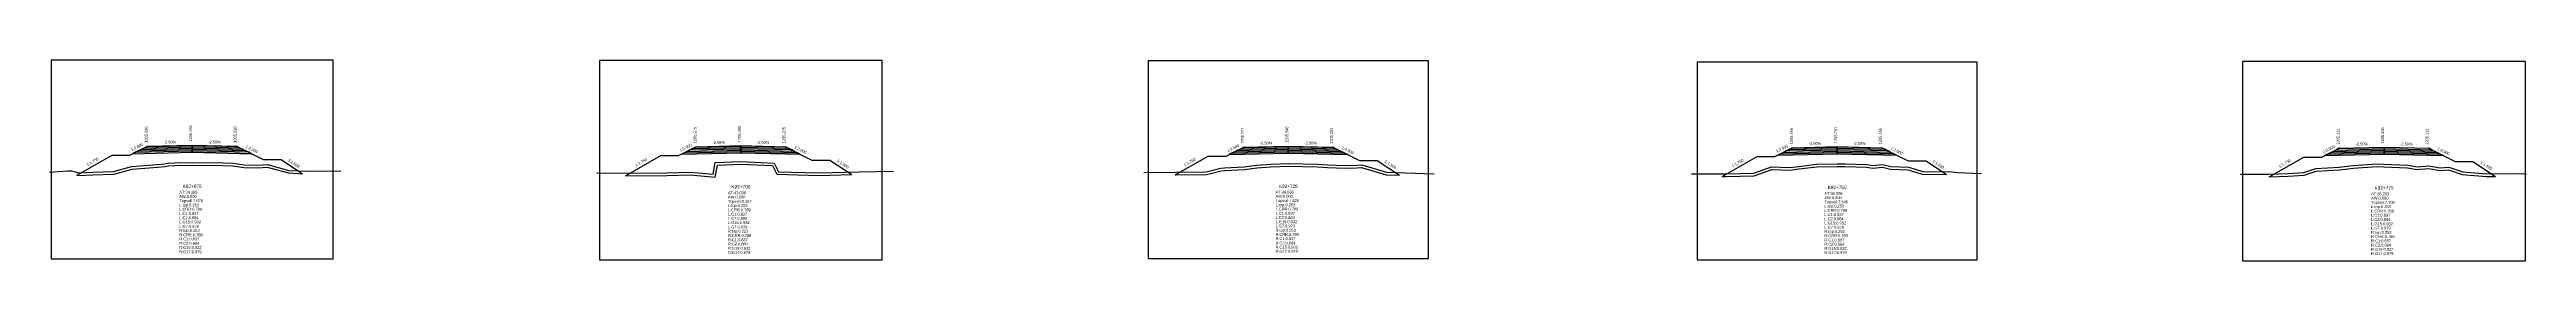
# Model space of a CAD drawing. Extents: x -7 to 78429, y 1189 to 1262.
# Drawn here: x 17161.7 to 17440.3, y 1192.4 to 1215 of the extents above; entities that cross this region are included whole.
import ezdxf
from ezdxf.enums import TextEntityAlignment as Align

# ---------------------------------------------------------------- set-up
doc = ezdxf.new("R2010")
doc.units = 0

msp = doc.modelspace()

# ---------------------------------------------------------------- linework, layer by layer
at = {"layer": 'A4_BORDER', "color": 7}
for points in [[(17161.901, 1192.619), (17193.601, 1192.619), (17193.601, 1215.033), (17161.901, 1215.033), (17161.901, 1192.619)], [(17223.553, 1192.532), (17255.355, 1192.532), (17255.355, 1215.018), (17223.553, 1215.018), (17223.553, 1192.532)], [(17285.256, 1192.67), (17316.777, 1192.67), (17316.777, 1214.957), (17285.256, 1214.957), (17285.256, 1192.67)], [(17346.979, 1192.527), (17378.501, 1192.527), (17378.501, 1214.816), (17346.979, 1214.816), (17346.979, 1192.527)], [(17408.339, 1192.408), (17440.13, 1192.408), (17440.13, 1214.887), (17408.339, 1214.887), (17408.339, 1192.408)]]:
    msp.add_lwpolyline(points, dxfattribs=at)
at = {"layer": 'CLEAR_GROUND', "color": 8}
for points in [[(17226.487, 1202.008), (17231.155, 1202.028), (17233.772, 1202.114), (17236.582, 1201.843), (17236.827, 1203.204), (17239.464, 1203.312), (17243.011, 1203.139), (17243.498, 1202.163), (17248.228, 1202.04), (17251.928, 1202.126)], [(17164.787, 1202.065), (17164.984, 1202.012), (17166.604, 1202.092), (17168.964, 1202.164), (17170.993, 1202.745), (17173.847, 1202.987), (17174.713, 1203.042), (17175.084, 1203.134), (17176.502, 1203.181), (17177.755, 1203.162), (17180.121, 1203.188), (17182.332, 1203.107), (17183.576, 1202.944), (17185.158, 1202.879), (17186.201, 1202.979), (17188.587, 1202.312), (17190.147, 1202.233)], [(17288.288, 1202.09), (17288.417, 1202.091), (17291.824, 1202.125), (17293.481, 1202.546), (17293.884, 1202.591), (17296.092, 1202.709), (17297.471, 1202.911), (17299.061, 1203.013), (17301.038, 1203.064), (17304.295, 1202.993), (17305.411, 1202.924), (17306.395, 1202.879), (17308.152, 1202.865), (17309.26, 1202.934), (17312.008, 1202.117), (17313.505, 1202.062)], [(17349.809, 1201.92), (17350.25, 1201.921), (17353.408, 1202.006), (17355.386, 1202.698), (17357.433, 1202.645), (17358.447, 1202.762), (17360.455, 1203.011), (17362.758, 1203.058), (17363.615, 1203.058), (17366.037, 1202.953), (17366.752, 1202.851), (17367.824, 1202.961), (17368.72, 1202.743), (17370.729, 1202.684), (17372.298, 1202.167), (17375.028, 1202.141)], [(17411.332, 1201.881), (17413.46, 1201.95), (17415.271, 1202.065), (17416.608, 1202.517), (17419.226, 1202.662), (17420.795, 1202.842), (17423.465, 1203.03), (17424.21, 1203.012), (17426.874, 1202.879), (17427.979, 1202.715), (17429.246, 1202.809), (17430.554, 1202.586), (17431.499, 1202.66), (17433.021, 1202.15), (17435.77, 1201.917), (17436.765, 1201.924)]]:
    msp.add_lwpolyline(points, dxfattribs=at)
at = {"layer": 'DESIGN_ROAD_TRIMMED', "color": 1}
for points in [[(17164.787, 1202.065), (17168.751, 1204.33), (17170.751, 1204.33), (17172.751, 1205.33), (17172.751, 1205.33), (17172.646, 1205.277), (17172.646, 1205.277), (17172.33, 1205.119), (17172.33, 1205.119), (17172.014, 1204.962), (17172.014, 1204.962), (17171.698, 1204.804), (17171.698, 1204.804), (17171.383, 1204.646), (17171.383, 1204.646), (17171.067, 1204.488), (17177.751, 1204.655), (17177.751, 1204.805), (17177.751, 1204.805), (17177.751, 1204.955), (17177.751, 1204.955), (17177.751, 1205.105), (17177.751, 1205.105), (17177.751, 1205.255), (17177.751, 1205.255), (17177.751, 1205.405), (17177.751, 1205.405), (17177.751, 1205.455), (17177.751, 1205.455), (17177.751, 1205.455), (17177.751, 1205.455), (17177.751, 1205.455), (17177.751, 1205.405), (17177.751, 1205.405), (17177.751, 1205.255), (17177.751, 1205.255), (17177.751, 1205.105), (17177.751, 1205.105), (17177.751, 1204.955), (17177.751, 1204.955), (17177.751, 1204.805), (17177.751, 1204.805), (17177.751, 1204.655), (17184.435, 1204.488), (17184.119, 1204.646), (17184.119, 1204.646), (17183.804, 1204.804), (17183.804, 1204.804), (17183.488, 1204.962), (17183.488, 1204.962), (17183.172, 1205.119), (17183.172, 1205.119), (17182.856, 1205.277), (17182.856, 1205.277), (17182.751, 1205.33), (17182.751, 1205.33), (17185.751, 1203.83), (17187.751, 1203.83), (17190.147, 1202.233)], [(17226.487, 1202.008), (17230.454, 1204.275), (17232.454, 1204.275), (17234.454, 1205.275), (17234.454, 1205.275), (17234.349, 1205.222), (17234.349, 1205.222), (17234.033, 1205.064), (17234.033, 1205.064), (17233.717, 1204.907), (17233.717, 1204.907), (17233.401, 1204.749), (17233.401, 1204.749), (17233.086, 1204.591), (17233.086, 1204.591), (17232.77, 1204.433), (17239.454, 1204.6), (17239.454, 1204.75), (17239.454, 1204.75), (17239.454, 1204.9), (17239.454, 1204.9), (17239.454, 1205.05), (17239.454, 1205.05), (17239.454, 1205.2), (17239.454, 1205.2), (17239.454, 1205.35), (17239.454, 1205.35), (17239.454, 1205.4), (17239.454, 1205.4), (17239.454, 1205.4), (17239.454, 1205.4), (17239.454, 1205.4), (17239.454, 1205.35), (17239.454, 1205.35), (17239.454, 1205.2), (17239.454, 1205.2), (17239.454, 1205.05), (17239.454, 1205.05), (17239.454, 1204.9), (17239.454, 1204.9), (17239.454, 1204.75), (17239.454, 1204.75), (17239.454, 1204.6), (17246.138, 1204.433), (17245.822, 1204.591), (17245.822, 1204.591), (17245.507, 1204.749), (17245.507, 1204.749), (17245.191, 1204.907), (17245.191, 1204.907), (17244.875, 1205.064), (17244.875, 1205.064), (17244.559, 1205.222), (17244.559, 1205.222), (17244.454, 1205.275), (17244.454, 1205.275), (17247.454, 1203.775), (17249.454, 1203.775), (17251.928, 1202.126)], [(17288.288, 1202.09), (17292.017, 1204.221), (17294.017, 1204.221), (17296.017, 1205.221), (17296.017, 1205.221), (17295.912, 1205.168), (17295.912, 1205.168), (17295.596, 1205.01), (17295.596, 1205.01), (17295.28, 1204.853), (17295.28, 1204.853), (17294.964, 1204.695), (17294.964, 1204.695), (17294.648, 1204.537), (17294.648, 1204.537), (17294.333, 1204.379), (17301.017, 1204.546), (17301.017, 1204.696), (17301.017, 1204.696), (17301.017, 1204.846), (17301.017, 1204.846), (17301.017, 1204.996), (17301.017, 1204.996), (17301.017, 1205.146), (17301.017, 1205.146), (17301.017, 1205.296), (17301.017, 1205.296), (17301.017, 1205.346), (17301.017, 1205.346), (17301.017, 1205.346), (17301.017, 1205.346), (17301.017, 1205.346), (17301.017, 1205.296), (17301.017, 1205.296), (17301.017, 1205.146), (17301.017, 1205.146), (17301.017, 1204.996), (17301.017, 1204.996), (17301.017, 1204.846), (17301.017, 1204.846), (17301.017, 1204.696), (17301.017, 1204.696), (17301.017, 1204.546), (17307.701, 1204.379), (17307.385, 1204.537), (17307.385, 1204.537), (17307.069, 1204.695), (17307.069, 1204.695), (17306.754, 1204.853), (17306.754, 1204.853), (17306.438, 1205.01), (17306.438, 1205.01), (17306.122, 1205.168), (17306.122, 1205.168), (17306.017, 1205.221), (17306.017, 1205.221), (17309.017, 1203.721), (17311.017, 1203.721), (17313.505, 1202.062)], [(17349.809, 1201.92), (17353.74, 1204.166), (17355.74, 1204.166), (17357.74, 1205.166), (17357.74, 1205.166), (17357.635, 1205.113), (17357.635, 1205.113), (17357.319, 1204.955), (17357.319, 1204.955), (17357.003, 1204.798), (17357.003, 1204.798), (17356.687, 1204.64), (17356.687, 1204.64), (17356.372, 1204.482), (17356.372, 1204.482), (17356.056, 1204.324), (17362.74, 1204.491), (17362.74, 1204.641), (17362.74, 1204.641), (17362.74, 1204.791), (17362.74, 1204.791), (17362.74, 1204.941), (17362.74, 1204.941), (17362.74, 1205.091), (17362.74, 1205.091), (17362.74, 1205.241), (17362.74, 1205.241), (17362.74, 1205.291), (17362.74, 1205.291), (17362.74, 1205.291), (17362.74, 1205.291), (17362.74, 1205.291), (17362.74, 1205.241), (17362.74, 1205.241), (17362.74, 1205.091), (17362.74, 1205.091), (17362.74, 1204.941), (17362.74, 1204.941), (17362.74, 1204.791), (17362.74, 1204.791), (17362.74, 1204.641), (17362.74, 1204.641), (17362.74, 1204.491), (17369.424, 1204.324), (17369.108, 1204.482), (17369.108, 1204.482), (17368.793, 1204.64), (17368.793, 1204.64), (17368.477, 1204.798), (17368.477, 1204.798), (17368.161, 1204.955), (17368.161, 1204.955), (17367.845, 1205.113), (17367.845, 1205.113), (17367.74, 1205.166), (17367.74, 1205.166), (17370.74, 1203.666), (17372.74, 1203.666), (17375.028, 1202.141)], [(17411.332, 1201.881), (17415.234, 1204.111), (17417.234, 1204.111), (17419.234, 1205.111), (17419.234, 1205.111), (17419.129, 1205.058), (17419.129, 1205.058), (17418.813, 1204.9), (17418.813, 1204.9), (17418.498, 1204.743), (17418.498, 1204.743), (17418.182, 1204.585), (17418.182, 1204.585), (17417.866, 1204.427), (17417.866, 1204.427), (17417.55, 1204.269), (17424.234, 1204.436), (17424.234, 1204.586), (17424.234, 1204.586), (17424.234, 1204.736), (17424.234, 1204.736), (17424.234, 1204.886), (17424.234, 1204.886), (17424.234, 1205.036), (17424.234, 1205.036), (17424.234, 1205.186), (17424.234, 1205.186), (17424.234, 1205.236), (17424.234, 1205.236), (17424.234, 1205.236), (17424.234, 1205.236), (17424.234, 1205.236), (17424.234, 1205.186), (17424.234, 1205.186), (17424.234, 1205.036), (17424.234, 1205.036), (17424.234, 1204.886), (17424.234, 1204.886), (17424.234, 1204.736), (17424.234, 1204.736), (17424.234, 1204.586), (17424.234, 1204.586), (17424.234, 1204.436), (17430.919, 1204.269), (17430.603, 1204.427), (17430.603, 1204.427), (17430.287, 1204.585), (17430.287, 1204.585), (17429.971, 1204.743), (17429.971, 1204.743), (17429.655, 1204.9), (17429.655, 1204.9), (17429.34, 1205.058), (17429.34, 1205.058), (17429.234, 1205.111), (17429.234, 1205.111), (17432.234, 1203.611), (17434.234, 1203.611), (17436.765, 1201.924)]]:
    msp.add_lwpolyline(points, dxfattribs=at)
at = {"layer": 'FINISHED_ROAD', "color": 2}
for points in [[(17168.751, 1204.33), (17170.751, 1204.33), (17172.751, 1205.33), (17172.751, 1205.33), (17177.751, 1205.455), (17182.751, 1205.33), (17182.751, 1205.33), (17185.751, 1203.83), (17187.751, 1203.83)], [(17230.454, 1204.275), (17232.454, 1204.275), (17234.454, 1205.275), (17234.454, 1205.275), (17239.454, 1205.4), (17244.454, 1205.275), (17244.454, 1205.275), (17247.454, 1203.775), (17249.454, 1203.775)], [(17292.017, 1204.221), (17294.017, 1204.221), (17296.017, 1205.221), (17296.017, 1205.221), (17301.017, 1205.346), (17306.017, 1205.221), (17306.017, 1205.221), (17309.017, 1203.721), (17311.017, 1203.721)], [(17353.74, 1204.166), (17355.74, 1204.166), (17357.74, 1205.166), (17357.74, 1205.166), (17362.74, 1205.291), (17367.74, 1205.166), (17367.74, 1205.166), (17370.74, 1203.666), (17372.74, 1203.666)], [(17415.234, 1204.111), (17417.234, 1204.111), (17419.234, 1205.111), (17419.234, 1205.111), (17424.234, 1205.236), (17429.234, 1205.111), (17429.234, 1205.111), (17432.234, 1203.611), (17434.234, 1203.611)]]:
    msp.add_lwpolyline(points, dxfattribs=at)
at = {"layer": 'LAYER_0', "color": 4}
for points in [[(17172.751, 1205.33), (17172.646, 1205.277), (17177.751, 1205.405), (17177.751, 1205.455)], [(17234.454, 1205.275), (17234.349, 1205.222), (17239.454, 1205.35), (17239.454, 1205.4)], [(17296.017, 1205.221), (17295.912, 1205.168), (17301.017, 1205.296), (17301.017, 1205.346)], [(17357.74, 1205.166), (17357.635, 1205.113), (17362.74, 1205.241), (17362.74, 1205.291)], [(17419.234, 1205.111), (17419.129, 1205.058), (17424.234, 1205.186), (17424.234, 1205.236)]]:
    msp.add_lwpolyline(points, dxfattribs=at)
at = {"layer": 'LAYER_1', "color": 4}
for points in [[(17172.646, 1205.277), (17172.33, 1205.119), (17177.751, 1205.255), (17177.751, 1205.405)], [(17234.349, 1205.222), (17234.033, 1205.064), (17239.454, 1205.2), (17239.454, 1205.35)], [(17295.912, 1205.168), (17295.596, 1205.01), (17301.017, 1205.146), (17301.017, 1205.296)], [(17357.635, 1205.113), (17357.319, 1204.955), (17362.74, 1205.091), (17362.74, 1205.241)], [(17419.129, 1205.058), (17418.813, 1204.9), (17424.234, 1205.036), (17424.234, 1205.186)]]:
    msp.add_lwpolyline(points, dxfattribs=at)
at = {"layer": 'LAYER_10', "color": 6}
for points in [[(17183.804, 1204.804), (17184.119, 1204.646), (17177.751, 1204.805), (17177.751, 1204.955)], [(17245.507, 1204.749), (17245.822, 1204.591), (17239.454, 1204.75), (17239.454, 1204.9)], [(17307.069, 1204.695), (17307.385, 1204.537), (17301.017, 1204.696), (17301.017, 1204.846)], [(17368.793, 1204.64), (17369.108, 1204.482), (17362.74, 1204.641), (17362.74, 1204.791)], [(17430.287, 1204.585), (17430.603, 1204.427), (17424.234, 1204.586), (17424.234, 1204.736)]]:
    msp.add_lwpolyline(points, dxfattribs=at)
at = {"layer": 'LAYER_11', "color": 6}
for points in [[(17184.119, 1204.646), (17184.435, 1204.488), (17177.751, 1204.655), (17177.751, 1204.805)], [(17245.822, 1204.591), (17246.138, 1204.433), (17239.454, 1204.6), (17239.454, 1204.75)], [(17307.385, 1204.537), (17307.701, 1204.379), (17301.017, 1204.546), (17301.017, 1204.696)], [(17369.108, 1204.482), (17369.424, 1204.324), (17362.74, 1204.491), (17362.74, 1204.641)], [(17430.603, 1204.427), (17430.919, 1204.269), (17424.234, 1204.436), (17424.234, 1204.586)]]:
    msp.add_lwpolyline(points, dxfattribs=at)
at = {"layer": 'LAYER_2', "color": 4}
for points in [[(17172.33, 1205.119), (17172.014, 1204.962), (17177.751, 1205.105), (17177.751, 1205.255)], [(17234.033, 1205.064), (17233.717, 1204.907), (17239.454, 1205.05), (17239.454, 1205.2)], [(17295.596, 1205.01), (17295.28, 1204.853), (17301.017, 1204.996), (17301.017, 1205.146)], [(17357.319, 1204.955), (17357.003, 1204.798), (17362.74, 1204.941), (17362.74, 1205.091)], [(17418.813, 1204.9), (17418.498, 1204.743), (17424.234, 1204.886), (17424.234, 1205.036)]]:
    msp.add_lwpolyline(points, dxfattribs=at)
at = {"layer": 'LAYER_3', "color": 4}
for points in [[(17172.014, 1204.962), (17171.698, 1204.804), (17177.751, 1204.955), (17177.751, 1205.105)], [(17233.717, 1204.907), (17233.401, 1204.749), (17239.454, 1204.9), (17239.454, 1205.05)], [(17295.28, 1204.853), (17294.964, 1204.695), (17301.017, 1204.846), (17301.017, 1204.996)], [(17357.003, 1204.798), (17356.687, 1204.64), (17362.74, 1204.791), (17362.74, 1204.941)], [(17418.498, 1204.743), (17418.182, 1204.585), (17424.234, 1204.736), (17424.234, 1204.886)]]:
    msp.add_lwpolyline(points, dxfattribs=at)
at = {"layer": 'LAYER_4', "color": 4}
for points in [[(17171.698, 1204.804), (17171.383, 1204.646), (17177.751, 1204.805), (17177.751, 1204.955)], [(17233.401, 1204.749), (17233.086, 1204.591), (17239.454, 1204.75), (17239.454, 1204.9)], [(17294.964, 1204.695), (17294.648, 1204.537), (17301.017, 1204.696), (17301.017, 1204.846)], [(17356.687, 1204.64), (17356.372, 1204.482), (17362.74, 1204.641), (17362.74, 1204.791)], [(17418.182, 1204.585), (17417.866, 1204.427), (17424.234, 1204.586), (17424.234, 1204.736)]]:
    msp.add_lwpolyline(points, dxfattribs=at)
at = {"layer": 'LAYER_5', "color": 4}
for points in [[(17171.383, 1204.646), (17171.067, 1204.488), (17177.751, 1204.655), (17177.751, 1204.805)], [(17233.086, 1204.591), (17232.77, 1204.433), (17239.454, 1204.6), (17239.454, 1204.75)], [(17294.648, 1204.537), (17294.333, 1204.379), (17301.017, 1204.546), (17301.017, 1204.696)], [(17356.372, 1204.482), (17356.056, 1204.324), (17362.74, 1204.491), (17362.74, 1204.641)], [(17417.866, 1204.427), (17417.55, 1204.269), (17424.234, 1204.436), (17424.234, 1204.586)]]:
    msp.add_lwpolyline(points, dxfattribs=at)
at = {"layer": 'LAYER_6', "color": 6}
for points in [[(17182.751, 1205.33), (17182.856, 1205.277), (17177.751, 1205.405), (17177.751, 1205.455)], [(17244.454, 1205.275), (17244.559, 1205.222), (17239.454, 1205.35), (17239.454, 1205.4)], [(17306.017, 1205.221), (17306.122, 1205.168), (17301.017, 1205.296), (17301.017, 1205.346)], [(17367.74, 1205.166), (17367.845, 1205.113), (17362.74, 1205.241), (17362.74, 1205.291)], [(17429.234, 1205.111), (17429.34, 1205.058), (17424.234, 1205.186), (17424.234, 1205.236)]]:
    msp.add_lwpolyline(points, dxfattribs=at)
at = {"layer": 'LAYER_7', "color": 6}
for points in [[(17182.856, 1205.277), (17183.172, 1205.119), (17177.751, 1205.255), (17177.751, 1205.405)], [(17244.559, 1205.222), (17244.875, 1205.064), (17239.454, 1205.2), (17239.454, 1205.35)], [(17306.122, 1205.168), (17306.438, 1205.01), (17301.017, 1205.146), (17301.017, 1205.296)], [(17367.845, 1205.113), (17368.161, 1204.955), (17362.74, 1205.091), (17362.74, 1205.241)], [(17429.34, 1205.058), (17429.655, 1204.9), (17424.234, 1205.036), (17424.234, 1205.186)]]:
    msp.add_lwpolyline(points, dxfattribs=at)
at = {"layer": 'LAYER_8', "color": 6}
for points in [[(17183.172, 1205.119), (17183.488, 1204.962), (17177.751, 1205.105), (17177.751, 1205.255)], [(17244.875, 1205.064), (17245.191, 1204.907), (17239.454, 1205.05), (17239.454, 1205.2)], [(17306.438, 1205.01), (17306.754, 1204.853), (17301.017, 1204.996), (17301.017, 1205.146)], [(17368.161, 1204.955), (17368.477, 1204.798), (17362.74, 1204.941), (17362.74, 1205.091)], [(17429.655, 1204.9), (17429.971, 1204.743), (17424.234, 1204.886), (17424.234, 1205.036)]]:
    msp.add_lwpolyline(points, dxfattribs=at)
at = {"layer": 'LAYER_9', "color": 6}
for points in [[(17183.488, 1204.962), (17183.804, 1204.804), (17177.751, 1204.955), (17177.751, 1205.105)], [(17245.191, 1204.907), (17245.507, 1204.749), (17239.454, 1204.9), (17239.454, 1205.05)], [(17306.754, 1204.853), (17307.069, 1204.695), (17301.017, 1204.846), (17301.017, 1204.996)], [(17368.477, 1204.798), (17368.793, 1204.64), (17362.74, 1204.791), (17362.74, 1204.941)], [(17429.971, 1204.743), (17430.287, 1204.585), (17424.234, 1204.736), (17424.234, 1204.886)]]:
    msp.add_lwpolyline(points, dxfattribs=at)
at = {"layer": 'NATURAL_GROUND', "color": 3}
for points in [[(17161.717, 1202.387), (17163.747, 1202.553), (17164.181, 1202.537), (17165.016, 1202.314), (17166.592, 1202.392), (17168.918, 1202.463), (17170.939, 1203.041), (17173.825, 1203.286), (17174.667, 1203.34), (17175.043, 1203.433), (17176.499, 1203.481), (17177.756, 1203.462), (17180.125, 1203.488), (17182.357, 1203.406), (17183.602, 1203.243), (17185.15, 1203.18), (17186.228, 1203.283), (17188.636, 1202.61), (17190.701, 1202.505), (17194.475, 1202.554)], [(17223.213, 1202.294), (17231.149, 1202.328), (17233.782, 1202.414), (17236.336, 1202.168), (17236.574, 1203.494), (17239.465, 1203.612), (17243.201, 1203.43), (17243.686, 1202.458), (17248.228, 1202.34), (17252.758, 1202.445), (17256.633, 1202.515)], [(17284.755, 1202.373), (17288.415, 1202.391), (17291.785, 1202.425), (17293.427, 1202.842), (17293.86, 1202.89), (17296.062, 1203.008), (17297.44, 1203.21), (17299.048, 1203.313), (17301.038, 1203.364), (17304.308, 1203.293), (17305.427, 1203.224), (17306.403, 1203.179), (17308.144, 1203.165), (17309.295, 1203.237), (17312.057, 1202.415), (17317.425, 1202.22)], [(17346.349, 1202.211), (17350.246, 1202.221), (17353.353, 1202.305), (17355.339, 1202.999), (17357.42, 1202.945), (17358.411, 1203.06), (17360.433, 1203.311), (17362.755, 1203.358), (17363.622, 1203.358), (17366.065, 1203.252), (17366.758, 1203.153), (17367.845, 1203.265), (17368.76, 1203.042), (17370.781, 1202.983), (17372.348, 1202.467), (17375.639, 1202.435), (17376.346, 1202.37), (17378.931, 1202.271)], [(17408.109, 1202.177), (17411.291, 1202.18), (17413.445, 1202.25), (17415.212, 1202.362), (17416.55, 1202.814), (17419.2, 1202.961), (17420.767, 1203.141), (17423.458, 1203.33), (17424.221, 1203.312), (17426.903, 1203.178), (17427.99, 1203.017), (17429.26, 1203.111), (17430.567, 1202.888), (17431.536, 1202.964), (17433.082, 1202.446), (17435.781, 1202.217), (17438.798, 1202.238), (17440.253, 1202.211)]]:
    msp.add_lwpolyline(points, dxfattribs=at)
at = {"layer": 'STRUCTURE_LEFT', "color": 4}
for points in [[(17172.751, 1205.33), (17172.646, 1205.277), (17172.646, 1205.277), (17172.33, 1205.119), (17172.33, 1205.119), (17172.014, 1204.962), (17172.014, 1204.962), (17171.698, 1204.804), (17171.698, 1204.804), (17171.383, 1204.646), (17171.383, 1204.646), (17171.067, 1204.488), (17177.751, 1204.655), (17177.751, 1204.805), (17177.751, 1204.805), (17177.751, 1204.955), (17177.751, 1204.955), (17177.751, 1205.105), (17177.751, 1205.105), (17177.751, 1205.255), (17177.751, 1205.255), (17177.751, 1205.405), (17177.751, 1205.405), (17177.751, 1205.455), (17177.751, 1205.455)], [(17234.454, 1205.275), (17234.349, 1205.222), (17234.349, 1205.222), (17234.033, 1205.064), (17234.033, 1205.064), (17233.717, 1204.907), (17233.717, 1204.907), (17233.401, 1204.749), (17233.401, 1204.749), (17233.086, 1204.591), (17233.086, 1204.591), (17232.77, 1204.433), (17239.454, 1204.6), (17239.454, 1204.75), (17239.454, 1204.75), (17239.454, 1204.9), (17239.454, 1204.9), (17239.454, 1205.05), (17239.454, 1205.05), (17239.454, 1205.2), (17239.454, 1205.2), (17239.454, 1205.35), (17239.454, 1205.35), (17239.454, 1205.4), (17239.454, 1205.4)], [(17296.017, 1205.221), (17295.912, 1205.168), (17295.912, 1205.168), (17295.596, 1205.01), (17295.596, 1205.01), (17295.28, 1204.853), (17295.28, 1204.853), (17294.964, 1204.695), (17294.964, 1204.695), (17294.648, 1204.537), (17294.648, 1204.537), (17294.333, 1204.379), (17301.017, 1204.546), (17301.017, 1204.696), (17301.017, 1204.696), (17301.017, 1204.846), (17301.017, 1204.846), (17301.017, 1204.996), (17301.017, 1204.996), (17301.017, 1205.146), (17301.017, 1205.146), (17301.017, 1205.296), (17301.017, 1205.296), (17301.017, 1205.346), (17301.017, 1205.346)], [(17357.74, 1205.166), (17357.635, 1205.113), (17357.635, 1205.113), (17357.319, 1204.955), (17357.319, 1204.955), (17357.003, 1204.798), (17357.003, 1204.798), (17356.687, 1204.64), (17356.687, 1204.64), (17356.372, 1204.482), (17356.372, 1204.482), (17356.056, 1204.324), (17362.74, 1204.491), (17362.74, 1204.641), (17362.74, 1204.641), (17362.74, 1204.791), (17362.74, 1204.791), (17362.74, 1204.941), (17362.74, 1204.941), (17362.74, 1205.091), (17362.74, 1205.091), (17362.74, 1205.241), (17362.74, 1205.241), (17362.74, 1205.291), (17362.74, 1205.291)], [(17419.234, 1205.111), (17419.129, 1205.058), (17419.129, 1205.058), (17418.813, 1204.9), (17418.813, 1204.9), (17418.498, 1204.743), (17418.498, 1204.743), (17418.182, 1204.585), (17418.182, 1204.585), (17417.866, 1204.427), (17417.866, 1204.427), (17417.55, 1204.269), (17424.234, 1204.436), (17424.234, 1204.586), (17424.234, 1204.586), (17424.234, 1204.736), (17424.234, 1204.736), (17424.234, 1204.886), (17424.234, 1204.886), (17424.234, 1205.036), (17424.234, 1205.036), (17424.234, 1205.186), (17424.234, 1205.186), (17424.234, 1205.236), (17424.234, 1205.236)]]:
    msp.add_lwpolyline(points, dxfattribs=at)
at = {"layer": 'STRUCTURE_RIGHT', "color": 6}
for points in [[(17177.751, 1205.455), (17177.751, 1205.455), (17177.751, 1205.405), (17177.751, 1205.405), (17177.751, 1205.255), (17177.751, 1205.255), (17177.751, 1205.105), (17177.751, 1205.105), (17177.751, 1204.955), (17177.751, 1204.955), (17177.751, 1204.805), (17177.751, 1204.805), (17177.751, 1204.655), (17184.435, 1204.488), (17184.119, 1204.646), (17184.119, 1204.646), (17183.804, 1204.804), (17183.804, 1204.804), (17183.488, 1204.962), (17183.488, 1204.962), (17183.172, 1205.119), (17183.172, 1205.119), (17182.856, 1205.277), (17182.856, 1205.277), (17182.751, 1205.33)], [(17239.454, 1205.4), (17239.454, 1205.4), (17239.454, 1205.35), (17239.454, 1205.35), (17239.454, 1205.2), (17239.454, 1205.2), (17239.454, 1205.05), (17239.454, 1205.05), (17239.454, 1204.9), (17239.454, 1204.9), (17239.454, 1204.75), (17239.454, 1204.75), (17239.454, 1204.6), (17246.138, 1204.433), (17245.822, 1204.591), (17245.822, 1204.591), (17245.507, 1204.749), (17245.507, 1204.749), (17245.191, 1204.907), (17245.191, 1204.907), (17244.875, 1205.064), (17244.875, 1205.064), (17244.559, 1205.222), (17244.559, 1205.222), (17244.454, 1205.275)], [(17301.017, 1205.346), (17301.017, 1205.346), (17301.017, 1205.296), (17301.017, 1205.296), (17301.017, 1205.146), (17301.017, 1205.146), (17301.017, 1204.996), (17301.017, 1204.996), (17301.017, 1204.846), (17301.017, 1204.846), (17301.017, 1204.696), (17301.017, 1204.696), (17301.017, 1204.546), (17307.701, 1204.379), (17307.385, 1204.537), (17307.385, 1204.537), (17307.069, 1204.695), (17307.069, 1204.695), (17306.754, 1204.853), (17306.754, 1204.853), (17306.438, 1205.01), (17306.438, 1205.01), (17306.122, 1205.168), (17306.122, 1205.168), (17306.017, 1205.221)], [(17362.74, 1205.291), (17362.74, 1205.291), (17362.74, 1205.241), (17362.74, 1205.241), (17362.74, 1205.091), (17362.74, 1205.091), (17362.74, 1204.941), (17362.74, 1204.941), (17362.74, 1204.791), (17362.74, 1204.791), (17362.74, 1204.641), (17362.74, 1204.641), (17362.74, 1204.491), (17369.424, 1204.324), (17369.108, 1204.482), (17369.108, 1204.482), (17368.793, 1204.64), (17368.793, 1204.64), (17368.477, 1204.798), (17368.477, 1204.798), (17368.161, 1204.955), (17368.161, 1204.955), (17367.845, 1205.113), (17367.845, 1205.113), (17367.74, 1205.166)], [(17424.234, 1205.236), (17424.234, 1205.236), (17424.234, 1205.186), (17424.234, 1205.186), (17424.234, 1205.036), (17424.234, 1205.036), (17424.234, 1204.886), (17424.234, 1204.886), (17424.234, 1204.736), (17424.234, 1204.736), (17424.234, 1204.586), (17424.234, 1204.586), (17424.234, 1204.436), (17430.919, 1204.269), (17430.603, 1204.427), (17430.603, 1204.427), (17430.287, 1204.585), (17430.287, 1204.585), (17429.971, 1204.743), (17429.971, 1204.743), (17429.655, 1204.9), (17429.655, 1204.9), (17429.34, 1205.058), (17429.34, 1205.058), (17429.234, 1205.111)]]:
    msp.add_lwpolyline(points, dxfattribs=at)

# ---------------------------------------------------------------- texts
at = {"layer": 'INFO_TEXT'}
for s, p in [('AT:34.368', (17176.31, 1199.983)), ('AW:0.000', (17176.31, 1199.503)), ('Topsoil:7.676', (17176.31, 1199.023)), ('L:top:0.253', (17176.31, 1198.542)), ('L:CRR:0.789', (17176.31, 1198.062)), ('L:C1:0.837', (17176.31, 1197.582)), ('AT:43.030', (17238.008, 1199.92)), ('AW:0.000', (17238.008, 1199.438)), ('Topsoil:8.157', (17238.008, 1198.956)), ('L:top:0.253', (17238.008, 1198.475)), ('L:CRR:0.789', (17238.008, 1197.993)), ('L:C1:0.837', (17238.008, 1197.511)), ('AT:34.038', (17299.584, 1199.993)), ('AW:0.000', (17299.584, 1199.515)), ('Topsoil:7.626', (17299.584, 1199.037)), ('L:top:0.253', (17299.584, 1198.56)), ('L:CRR:0.789', (17299.584, 1198.082)), ('L:C1:0.837', (17299.584, 1197.605)), ('AT:34.306', (17361.307, 1199.85)), ('AW:0.000', (17361.307, 1199.373)), ('Topsoil:7.646', (17361.307, 1198.895)), ('L:top:0.253', (17361.307, 1198.417)), ('L:CRR:0.789', (17361.307, 1197.94)), ('L:C1:0.837', (17361.307, 1197.462)), ('AT:35.263', (17422.789, 1199.794)), ('AW:0.000', (17422.789, 1199.312)), ('Topsoil:7.700', (17422.789, 1198.83)), ('L:top:0.253', (17422.789, 1198.349)), ('L:CRR:0.789', (17422.789, 1197.867)), ('L:C1:0.837', (17422.789, 1197.385)), ('L:C2:0.884', (17176.31, 1197.102)), ('L:G15:0.932', (17176.31, 1196.621)), ('L:G7:0.979', (17176.31, 1196.141)), ('R:top:0.253', (17176.31, 1195.661)), ('R:CRR:0.789', (17176.31, 1195.18)), ('R:C1:0.837', (17176.31, 1194.7)), ('L:C2:0.884', (17238.008, 1197.029)), ('L:G15:0.932', (17238.008, 1196.547)), ('L:G7:0.979', (17238.008, 1196.065)), ('R:top:0.253', (17238.008, 1195.583)), ('R:CRR:0.789', (17238.008, 1195.102)), ('R:C1:0.837', (17238.008, 1194.62)), ('L:C2:0.884', (17299.584, 1197.127)), ('L:G15:0.932', (17299.584, 1196.649)), ('L:G7:0.979', (17299.584, 1196.172)), ('R:top:0.253', (17299.584, 1195.694)), ('R:CRR:0.789', (17299.584, 1195.217)), ('R:C1:0.837', (17299.584, 1194.739)), ('L:C2:0.884', (17361.307, 1196.984)), ('L:G15:0.932', (17361.307, 1196.507)), ('L:G7:0.979', (17361.307, 1196.029)), ('R:top:0.253', (17361.307, 1195.552)), ('R:CRR:0.789', (17361.307, 1195.074)), ('R:C1:0.837', (17361.307, 1194.596)), ('L:C2:0.884', (17422.789, 1196.904)), ('L:G15:0.932', (17422.789, 1196.422)), ('L:G7:0.979', (17422.789, 1195.94)), ('R:top:0.253', (17422.789, 1195.459)), ('R:CRR:0.789', (17422.789, 1194.977)), ('R:C2:0.884', (17176.31, 1194.22)), ('R:G15:0.932', (17176.31, 1193.739)), ('R:G17:0.979', (17176.31, 1193.259)), ('R:C2:0.884', (17238.008, 1194.138)), ('R:G15:0.932', (17238.008, 1193.656)), ('R:G17:0.979', (17238.008, 1193.174)), ('R:C2:0.884', (17299.584, 1194.262)), ('R:G15:0.932', (17299.584, 1193.784)), ('R:G17:0.979', (17299.584, 1193.306)), ('R:C2:0.884', (17361.307, 1194.119)), ('R:G15:0.932', (17361.307, 1193.641)), ('R:G17:0.979', (17361.307, 1193.164)), ('R:C1:0.837', (17422.789, 1194.495)), ('R:C2:0.884', (17422.789, 1194.014)), ('R:G15:0.932', (17422.789, 1193.532)), ('R:G17:0.979', (17422.789, 1193.05))]:
    msp.add_text(s, height=0.32, dxfattribs=at).set_placement(p)
at = {"layer": 'LEFT_TEXT_H'}
for s, height, p in [('1205.330', 0.32, (17172.751, 1205.714)), ('1205.275', 0.321, (17234.454, 1205.66)), ('1205.221', 0.318, (17296.017, 1205.603)), ('1205.166', 0.318, (17357.74, 1205.548)), ('1205.111', 0.321, (17419.234, 1205.496))]:
    msp.add_text(s, height=height, rotation=90, dxfattribs=at).set_placement(p)
at = {"layer": 'POINT_TEXT_H'}
for s, height, p in [('1205.455', 0.32, (17177.751, 1205.839)), ('1205.400', 0.321, (17239.454, 1205.785)), ('1205.346', 0.318, (17301.017, 1205.728)), ('1205.291', 0.318, (17362.74, 1205.673)), ('1205.236', 0.321, (17424.234, 1205.621))]:
    msp.add_text(s, height=height, rotation=90, dxfattribs=at).set_placement(p)
at = {"layer": 'RIGHT_TEXT_H'}
for s, height, p in [('1205.330', 0.32, (17182.751, 1205.714)), ('1205.275', 0.321, (17244.454, 1205.66)), ('1205.221', 0.318, (17306.017, 1205.603)), ('1205.166', 0.318, (17367.74, 1205.548)), ('1205.111', 0.321, (17429.234, 1205.496))]:
    msp.add_text(s, height=height, rotation=90, dxfattribs=at).set_placement(p)
at = {"layer": 'SLOPE_left'}
for s, height, rotation, p in [('1:1.750', 0.32, 29.745, (17166.673, 1203.364)), ('1:2.000', 0.32, 26.565, (17171.665, 1205.002)), ('1:1.750', 0.321, 29.745, (17228.375, 1203.309)), ('1:2.000', 0.321, 26.565, (17233.368, 1204.947)), ('1:1.750', 0.318, 29.745, (17290.058, 1203.322)), ('1:2.000', 0.318, 26.565, (17294.931, 1204.892)), ('1:1.750', 0.318, 29.745, (17351.68, 1203.209)), ('1:2.000', 0.318, 26.565, (17356.655, 1204.837)), ('1:1.750', 0.321, 29.745, (17413.188, 1203.163)), ('1:2.000', 0.321, 26.565, (17418.148, 1204.783))]:
    msp.add_text(s, height=height, rotation=rotation, dxfattribs=at).set_placement(p, align=Align.BOTTOM_CENTER)
at = {"layer": 'SLOPE_right'}
for s, height, rotation, p in [('1:2.000', 0.32, -26.565, (17184.337, 1204.752)), ('1:1.500', 0.32, -33.69, (17189.055, 1203.191)), ('1:2.000', 0.321, -26.565, (17246.04, 1204.697)), ('1:1.500', 0.321, -33.69, (17250.798, 1203.111)), ('1:2.000', 0.318, -26.565, (17307.602, 1204.642)), ('1:1.500', 0.318, -33.69, (17312.367, 1203.051)), ('1:2.000', 0.318, -26.565, (17369.325, 1204.587)), ('1:1.500', 0.318, -33.69, (17373.99, 1203.062)), ('1:2.000', 0.321, -26.565, (17430.821, 1204.533)), ('1:1.500', 0.321, -33.69, (17435.607, 1202.928))]:
    msp.add_text(s, height=height, rotation=rotation, dxfattribs=at).set_placement(p, align=Align.BOTTOM_CENTER)
at = {"layer": 'SLOPE_TEXT'}
for height, p in [(0.32, (17175.251, 1205.649)), (0.32, (17180.251, 1205.649)), (0.321, (17236.954, 1205.594)), (0.321, (17241.954, 1205.594)), (0.318, (17298.517, 1205.538)), (0.318, (17303.517, 1205.538)), (0.318, (17360.24, 1205.483)), (0.318, (17365.24, 1205.483)), (0.321, (17421.734, 1205.43)), (0.321, (17426.734, 1205.43))]:
    msp.add_text('-2.50%', height=height, dxfattribs=at).set_placement(p, align=Align.CENTER)
at = {"layer": 'STATION_TITLE'}
for s, height, p in [('K92+675', 0.384, (17177.751, 1200.624)), ('K92+700', 0.385, (17239.454, 1200.563)), ('K92+725', 0.382, (17301.017, 1200.629)), ('K92+750', 0.382, (17362.74, 1200.487)), ('K92+775', 0.385, (17424.234, 1200.436))]:
    msp.add_text(s, height=height, dxfattribs=at).set_placement(p, align=Align.CENTER)

doc.saveas('drawing.dxf')
